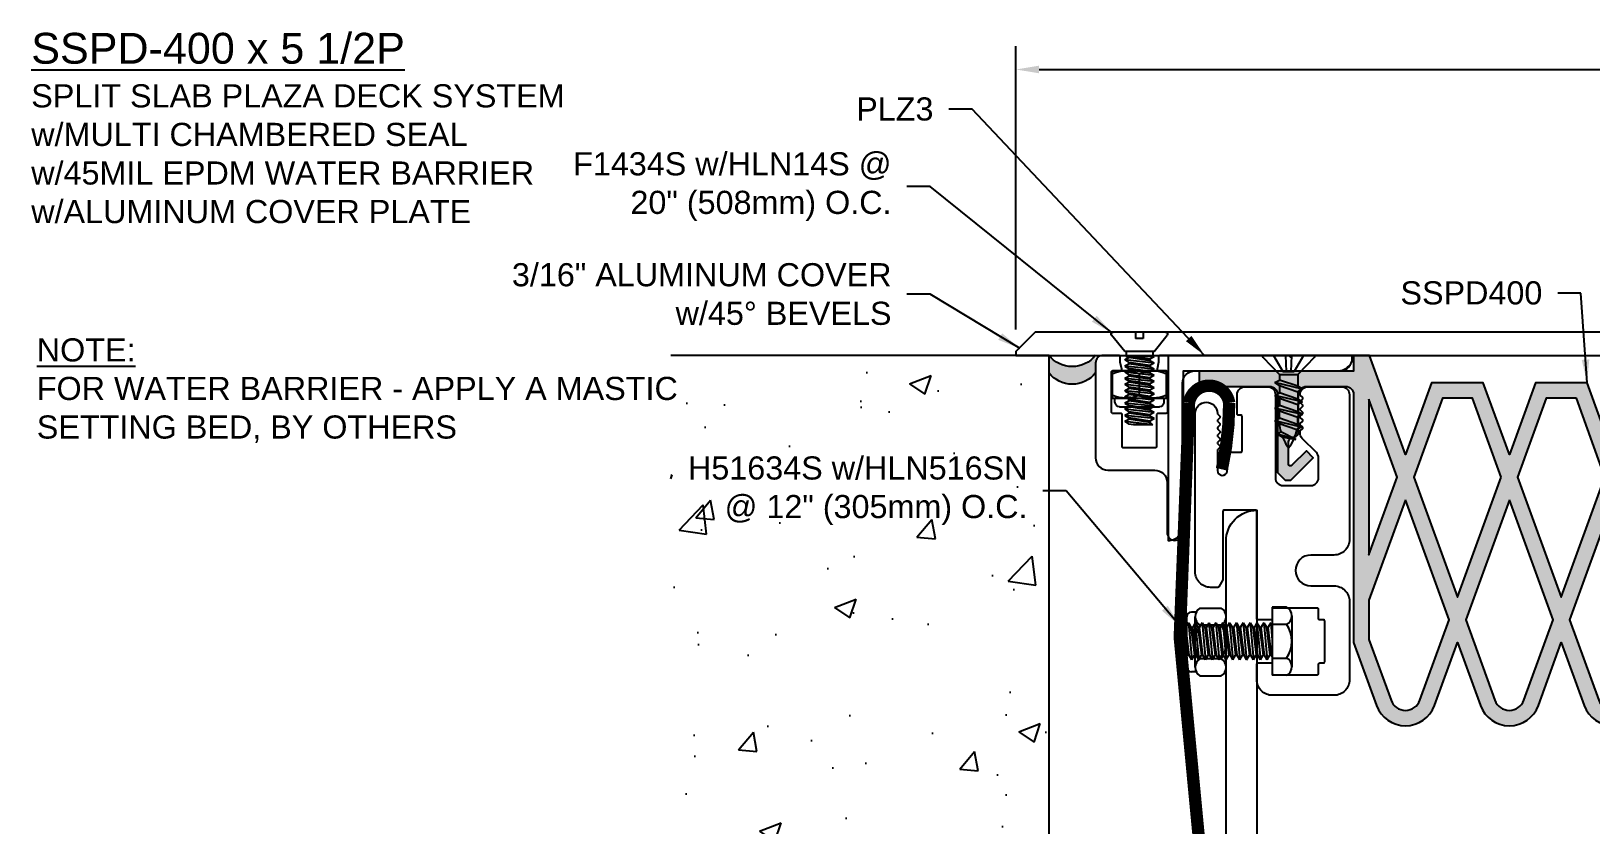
# Model space of a CAD drawing. Header units: inches. Extents: x -3.7 to 43.9, y 0 to 13.8.
# Drawn here: x -3.65 to 8.99, y 7.33 to 13.76 of the extents above; entities that cross this region are included whole.
import ezdxf

# ---------------------------------------------------------------- set-up
doc = ezdxf.new("R2010")
doc.units = ezdxf.units.IN
doc.header["$MEASUREMENT"] = 0
for name, color, linetype in [('Anchors', 4, 'Continuous'), ('Conditions', 1, 'Continuous'), ('Dimensions', 3, 'Continuous'), ('Fillers', 2, 'Continuous'), ('Metals', 7, 'Continuous'), ('Seal', 5, 'Continuous'), ('Text', 2, 'Continuous')]:
    doc.layers.add(name, color=color, linetype=linetype)
doc.styles.add('ARIAL', font='arial.ttf')
doc.dimstyles.new('Arial', dxfattribs={"dimtxt": 0.1875, "dimasz": 0.1875, "dimexe": 0.1875, "dimexo": 0.1875, "dimgap": 0.1875, "dimtad": 0, "dimtih": 1, "dimtoh": 1, "dimdec": 4, "dimzin": 0, "dimdsep": 46, "dimlunit": 4, "dimtxsty": 'ARIAL', "dimcen": 0.1875, "dimadec": 0, "dimazin": 0, "dimtfac": 1, "dimtdec": 4, "dimtofl": 0, "dimtmove": 0, "dimatfit": 3, "dimfxl": 0, "dimfrac": 2, "dimtolj": 1, "dimtzin": 0, "dimarcsym": 0})

# ---------------------------------------------------------------- blocks, each defined once
blk = doc.blocks.new('PLZ1')
blk.add_lwpolyline([(0.265, 0, -0.414214), (0.275, -0.01), (0.275, -0.56, 0.131652), (0.276, -0.565), (0.308, -0.62, 0.267949), (0.317, -0.625), (0.375, -0.625, 0.414214), (0.5, -0.5), (0.5, 0.785, 1), (0.32, 0.785, -0.198912), (0.317, 0.778), (0.301, 0.762, 0.414214), (0.301, 0.748), (0.317, 0.732, -0.198912), (0.32, 0.725, -0.198912), (0.317, 0.718), (0.301, 0.702, 0.414214), (0.301, 0.688), (0.317, 0.672, -0.198912), (0.32, 0.665, -0.198912), (0.317, 0.658), (0.301, 0.642, 0.414214), (0.301, 0.628), (0.317, 0.612, -0.198912), (0.32, 0.605, -0.198912), (0.317, 0.598), (0.301, 0.582, 0.414214), (0.301, 0.568), (0.317, 0.552, -0.198912), (0.32, 0.545, -0.198912), (0.317, 0.538), (0.301, 0.522, 0.414214), (0.301, 0.508), (0.317, 0.492, -0.198912), (0.32, 0.485), (0.32, 0.322, -0.93609), (0.24, 0.317), (0.221, 0.461, 0.376062), (0.211, 0.47), (0.13, 0.47, -0.414214), (0.12, 0.48), (0.12, 0.76, -0.414214), (0.13, 0.77), (0.15, 0.77, 0.414214), (0.16, 0.78), (0.16, 0.937, 0.414214), (0.097, 1), (-0.088, 1, 0.414214), (-0.15, 0.937), (-0.15, 0.262, -0.414214), (-0.213, 0.2), (-0.438, 0.2, -0.414214), (-0.5, 0.262), (-0.5, 0.424, -0.198912), (-0.482, 0.468), (-0.368, 0.582, 0.198912), (-0.35, 0.626), (-0.35, 0.637, 0.198912), (-0.353, 0.645), (-0.369, 0.66, -0.414214), (-0.369, 0.675), (-0.353, 0.69, 0.198912), (-0.35, 0.697, 0.198912), (-0.353, 0.705), (-0.369, 0.72, -0.414214), (-0.369, 0.735), (-0.353, 0.75, 0.198912), (-0.35, 0.757, 0.198912), (-0.353, 0.765), (-0.369, 0.78, -0.414214), (-0.369, 0.795), (-0.353, 0.81, 0.198912), (-0.35, 0.817, 0.198912), (-0.353, 0.825), (-0.369, 0.84, -0.414214), (-0.369, 0.855), (-0.353, 0.87, 0.198912), (-0.35, 0.877, 0.198912), (-0.353, 0.885), (-0.369, 0.9, -0.414214), (-0.369, 0.915), (-0.353, 0.93, 0.198912), (-0.35, 0.937, 0.414214), (-0.413, 1), (-0.688, 1, 0.414214), (-0.75, 0.937), (-0.75, -0.238, 0.414214), (-0.625, -0.363), (-0.438, -0.363, -1), (-0.438, -0.613), (-0.625, -0.613, 0.414214), (-0.75, -0.737), (-0.75, -1.375, 0.414214), (-0.625, -1.5), (-0.125, -1.5, 0.414214), (0, -1.375), (0, -1.248, 0.414214), (-0.01, -1.238), (-0.115, -1.238, 0.414214), (-0.125, -1.248), (-0.125, -1.323, -0.414214), (-0.135, -1.333), (-0.49, -1.333, -0.414214), (-0.5, -1.323), (-0.5, -1.248, 0.414214), (-0.51, -1.238), (-0.54, -1.238, -0.414214), (-0.55, -1.228), (-0.55, -0.898, -0.414214), (-0.54, -0.888), (-0.51, -0.888, 0.414214), (-0.5, -0.878), (-0.5, -0.803, -0.414214), (-0.49, -0.793), (-0.135, -0.793, -0.414214), (-0.125, -0.803), (-0.125, -0.878, 0.414214), (-0.115, -0.888), (-0.01, -0.888, 0.414214), (0, -0.878), (0, -0.01, -0.414214), (0.01, 0)], format="xyb", close=True)
blk = doc.blocks.new('CSA3X4X14')
blk.add_lwpolyline([(0.25, 3.75, 0.414214), (0, 4), (0, 0), (3, 0, 0.414214), (2.75, 0.25), (0.25, 0.25)], format="xyb", close=True)
blk = doc.blocks.new('SSA112X112X18')
blk.add_lwpolyline([(0, 0), (-1.5, 0), (-1.5, -1.5, 0.414214), (-1.375, -1.375), (-1.375, -0.125), (-0.125, -0.125, 0.414214)], format="xyb", close=True)
blk = doc.blocks.new('FSM1434S')
for p, q in [((0.202, 0), (-0.202, 0)), ((-0.122, 0), (-0.046, -0.132)), ((-0.024, 0), (-0.019, -0.132)), ((0.024, 0), (0.019, -0.132)), ((0.122, 0), (0.046, -0.132)), ((-0.209, -0.016), (-0.075, -0.154)), ((0.209, -0.016), (0.075, -0.154)), ((-0.112, -0.221), (-0.075, -0.2)), ((0.113, -0.273), (-0.112, -0.221)), ((-0.112, -0.221), (-0.075, -0.243)), ((-0.075, -0.154), (0.075, -0.154)), ((-0.075, -0.154), (-0.075, -0.2)), ((0.075, -0.251), (-0.075, -0.2)), ((-0.075, -0.243), (-0.075, -0.246)), ((-0.075, -0.243), (-0.075, -0.303)), ((-0.075, -0.243), (0.075, -0.295)), ((-0.046, -0.132), (0.046, -0.132)), ((0.075, -0.154), (0.075, -0.251)), ((0.113, -0.273), (0.075, -0.251)), ((-0.112, -0.325), (-0.075, -0.303)), ((0.113, -0.376), (-0.112, -0.325)), ((-0.112, -0.325), (-0.075, -0.346)), ((0.075, -0.354), (-0.075, -0.303)), ((-0.075, -0.346), (0.075, -0.398)), ((-0.075, -0.346), (-0.075, -0.406)), ((0.113, -0.273), (0.075, -0.295)), ((0.075, -0.295), (0.075, -0.298)), ((0.075, -0.295), (0.075, -0.354)), ((0.113, -0.376), (0.075, -0.354)), ((0.113, -0.376), (0.075, -0.398)), ((-0.112, -0.428), (-0.075, -0.406)), ((0.113, -0.479), (-0.112, -0.428)), ((-0.112, -0.428), (-0.075, -0.449)), ((0.075, -0.458), (-0.075, -0.406)), ((-0.075, -0.509), (-0.075, -0.449)), ((-0.075, -0.449), (0.075, -0.501)), ((0.075, -0.398), (0.075, -0.458)), ((0.113, -0.479), (0.075, -0.458)), ((0.113, -0.479), (0.075, -0.501)), ((0.075, -0.524), (0.075, -0.501)), ((-0.112, -0.531), (-0.075, -0.509)), ((0.105, -0.581), (-0.112, -0.531)), ((-0.112, -0.531), (-0.075, -0.553)), ((-0.089, -0.64), (-0.063, -0.619)), ((0.073, -0.56), (-0.075, -0.509)), ((-0.075, -0.553), (0.067, -0.602)), ((0.058, -0.681), (-0.063, -0.619)), ((0.105, -0.581), (0.067, -0.602)), ((0.105, -0.581), (0.073, -0.56)), ((0.058, -0.681), (-0.089, -0.64)), ((-0.089, -0.64), (-0.051, -0.661)), ((-0.051, -0.661), (0.058, -0.681))]:
    blk.add_line(p, q)
for centre, radius, start, end in [((-0.202, -0.01), 0.0096, 90, 224.3206), ((0.202, -0.01), 0.0096, 315.6794, 90), ((0.298, -0.526), 0.373, 184.1974, 194.4309), ((-0.298, -0.526), 0.373, 336.5004, 348.2654), ((-0.298, -0.526), 0.373, 354.6624, 0.1882), ((0.298, -0.526), 0.373, 201.2487, 216.9667), ((-0.298, -0.526), 0.373, 323.0333, 335.8104)]:
    blk.add_arc(centre, radius, start, end)
blk = doc.blocks.new('HLN516SN')
for p, q in [((-0.242, 0.244), (-0.242, 0.283)), ((-0.205, 0.32), (0.205, 0.32)), ((-0.205, 0.253), (0.205, 0.253)), ((0.242, 0.244), (0.242, 0.283)), ((-0.274, 0.213), (-0.274, 0.04)), ((-0.137, 0.04), (-0.137, 0.213)), ((0.137, 0.04), (0.137, 0.213)), ((0.274, 0.213), (0.274, 0.04)), ((-0.205, 0), (0.205, 0))]:
    blk.add_line(p, q)
for centre, radius, start, end in [((-0.205, 0.175), 0.0783, 29.0208, 150.9792), ((-0.205, 0.283), 0.037, 90, 180), ((0, 0.001), 0.253, 57.1911, 122.8089), ((0.205, 0.175), 0.0783, 29.0208, 150.9792), ((0.205, 0.283), 0.037, 0, 90), ((-0.205, 0.078), 0.0783, 209.0208, 330.9792), ((0, 0.253), 0.253, 237.1911, 302.8089), ((0.205, 0.078), 0.0783, 209.0208, 330.9792)]:
    blk.add_arc(centre, radius, start, end)
blk = doc.blocks.new('H51634S')
for p, q in [((-0.206, 0.158), (0.206, 0.158)), ((-0.275, 0.114), (-0.275, 0)), ((-0.275, 0), (0.275, 0)), ((-0.15, -0.013), (-0.127, 0)), ((-0.15, -0.013), (-0.008, 0)), ((-0.138, 0), (-0.138, 0.114)), ((0.124, 0), (0.113, -0.007)), ((0.137, 0), (0.137, 0.114)), ((0.275, 0.114), (0.275, 0)), ((-0.15, -0.013), (-0.113, -0.034)), ((-0.15, -0.069), (0.15, -0.041)), ((-0.15, -0.069), (-0.113, -0.047)), ((-0.15, -0.069), (-0.113, -0.09)), ((-0.15, -0.124), (0.15, -0.096)), ((-0.15, -0.124), (-0.113, -0.103)), ((-0.15, -0.124), (-0.113, -0.145)), ((0.113, -0.007), (-0.113, -0.034)), ((-0.113, -0.047), (0.113, -0.02)), ((-0.113, -0.047), (-0.113, -0.034)), ((0.113, -0.062), (-0.113, -0.09)), ((-0.113, -0.103), (0.113, -0.075)), ((-0.113, -0.103), (-0.113, -0.09)), ((0.113, -0.118), (-0.113, -0.145)), ((0.113, -0.02), (0.113, -0.007)), ((0.15, -0.041), (0.113, -0.02)), ((0.15, -0.041), (0.113, -0.062)), ((0.113, -0.075), (0.113, -0.062)), ((0.15, -0.096), (0.113, -0.075)), ((0.15, -0.096), (0.113, -0.118)), ((0.113, -0.131), (0.113, -0.118)), ((-0.15, -0.18), (0.15, -0.152)), ((-0.15, -0.18), (-0.113, -0.159)), ((-0.15, -0.18), (-0.113, -0.201)), ((-0.15, -0.235), (0.15, -0.208)), ((-0.15, -0.235), (-0.113, -0.214)), ((-0.15, -0.235), (-0.113, -0.257)), ((-0.113, -0.159), (0.113, -0.131)), ((-0.113, -0.159), (-0.113, -0.145)), ((0.113, -0.173), (-0.113, -0.201)), ((-0.113, -0.214), (0.113, -0.186)), ((-0.113, -0.214), (-0.113, -0.201)), ((0.113, -0.229), (-0.113, -0.257)), ((-0.113, -0.27), (0.113, -0.242)), ((0.15, -0.152), (0.113, -0.131)), ((0.15, -0.152), (0.113, -0.173)), ((0.113, -0.186), (0.113, -0.173)), ((0.15, -0.208), (0.113, -0.186)), ((0.15, -0.208), (0.113, -0.229)), ((0.113, -0.242), (0.113, -0.229)), ((0.15, -0.263), (0.113, -0.242)), ((-0.15, -0.291), (0.15, -0.263)), ((-0.15, -0.291), (-0.113, -0.27)), ((-0.15, -0.291), (-0.113, -0.312)), ((-0.15, -0.346), (0.15, -0.319)), ((-0.15, -0.346), (-0.113, -0.325)), ((-0.15, -0.346), (-0.113, -0.368)), ((-0.15, -0.402), (0.15, -0.374)), ((-0.113, -0.27), (-0.113, -0.257)), ((0.113, -0.284), (-0.113, -0.312)), ((-0.113, -0.325), (0.113, -0.297)), ((-0.113, -0.325), (-0.113, -0.312)), ((0.113, -0.34), (-0.113, -0.368)), ((-0.113, -0.381), (0.113, -0.353)), ((-0.113, -0.381), (-0.113, -0.368)), ((0.15, -0.263), (0.113, -0.284)), ((0.113, -0.297), (0.113, -0.284)), ((0.15, -0.319), (0.113, -0.297)), ((0.15, -0.319), (0.113, -0.34)), ((0.113, -0.353), (0.113, -0.34)), ((0.15, -0.374), (0.113, -0.353)), ((0.15, -0.374), (0.113, -0.395)), ((-0.15, -0.402), (-0.113, -0.381)), ((-0.15, -0.402), (-0.113, -0.423)), ((-0.15, -0.458), (0.15, -0.43)), ((-0.15, -0.458), (-0.113, -0.436)), ((-0.15, -0.458), (-0.113, -0.479)), ((-0.15, -0.513), (0.15, -0.485)), ((-0.15, -0.513), (-0.113, -0.492)), ((0.113, -0.395), (-0.113, -0.423)), ((-0.113, -0.436), (0.113, -0.409)), ((-0.113, -0.436), (-0.113, -0.423)), ((0.113, -0.451), (-0.113, -0.479)), ((-0.113, -0.492), (0.113, -0.464)), ((-0.113, -0.492), (-0.113, -0.479)), ((0.113, -0.409), (0.113, -0.395)), ((0.15, -0.43), (0.113, -0.409)), ((0.15, -0.43), (0.113, -0.451)), ((0.113, -0.464), (0.113, -0.451)), ((0.15, -0.485), (0.113, -0.464)), ((0.15, -0.485), (0.113, -0.507)), ((-0.15, -0.513), (-0.113, -0.534)), ((-0.15, -0.569), (0.15, -0.541)), ((-0.15, -0.569), (-0.113, -0.547)), ((-0.15, -0.569), (-0.113, -0.59)), ((-0.15, -0.624), (0.15, -0.596)), ((-0.15, -0.624), (-0.113, -0.603)), ((-0.15, -0.624), (-0.113, -0.645)), ((0.113, -0.507), (-0.113, -0.534)), ((-0.113, -0.547), (0.113, -0.52)), ((-0.113, -0.547), (-0.113, -0.534)), ((0.113, -0.562), (-0.113, -0.59)), ((-0.113, -0.603), (0.113, -0.575)), ((-0.113, -0.603), (-0.113, -0.59)), ((0.113, -0.618), (-0.113, -0.645)), ((-0.113, -0.659), (0.113, -0.631)), ((0.113, -0.52), (0.113, -0.507)), ((0.15, -0.541), (0.113, -0.52)), ((0.15, -0.541), (0.113, -0.562)), ((0.113, -0.575), (0.113, -0.562)), ((0.15, -0.596), (0.113, -0.575)), ((0.15, -0.596), (0.113, -0.618)), ((0.113, -0.631), (0.113, -0.618)), ((0.15, -0.652), (0.113, -0.631)), ((-0.15, -0.68), (0.15, -0.652)), ((-0.15, -0.68), (-0.113, -0.659)), ((-0.15, -0.68), (-0.113, -0.701)), ((-0.15, -0.735), (0.15, -0.708)), ((-0.15, -0.735), (-0.113, -0.714)), ((-0.15, -0.735), (-0.124, -0.75)), ((-0.124, -0.75), (0.06, -0.75)), ((-0.113, -0.659), (-0.113, -0.645)), ((0.113, -0.673), (-0.113, -0.701)), ((-0.113, -0.714), (0.113, -0.686)), ((-0.113, -0.714), (-0.113, -0.701)), ((0.113, -0.729), (-0.06, -0.75)), ((0.113, -0.729), (0.06, -0.75)), ((0.15, -0.652), (0.113, -0.673)), ((0.113, -0.686), (0.113, -0.673)), ((0.15, -0.708), (0.113, -0.686)), ((0.15, -0.708), (0.113, -0.729))]:
    blk.add_line(p, q)
for centre, radius, start, end in [((-0.206, 0.083), 0.0757, 24.7615, 155.2385), ((0, -0.078), 0.237, 54.5107, 125.4893), ((0.206, 0.083), 0.0757, 24.7615, 155.2385)]:
    blk.add_arc(centre, radius, start, end)
for p in [(-0.113, -0.047), (-0.113, -0.103), (-0.113, -0.159), (-0.113, -0.214), (-0.113, -0.27), (-0.113, -0.325), (-0.113, -0.381), (-0.113, -0.436), (-0.113, -0.492), (-0.113, -0.547), (-0.113, -0.603), (-0.113, -0.659), (-0.113, -0.714)]:
    blk.add_point(p)
blk = doc.blocks.new('SSPD400')
h = blk.add_hatch(color=256)
h.paths.add_polyline_path([(1.893, 0.03), (1.475, 0.03), (1.263, -0.552), (1.051, 0.03), (0.633, 0.03), (0.421, -0.552), (0.129, 0.25), (0, 0.25), (0, 0.125), (-1.25, 0.125), (-1.25, 0), (-0.679, 0, -0.414214), (-0.616, -0.063), (-0.616, -0.697), (-0.553, -0.76), (-0.508, -0.76), (-0.326, -0.578), (-0.382, -0.521), (-0.5, -0.639, -0.668179), (-0.526, -0.629), (-0.526, -0.45, -0.414214), (-0.486, -0.41, 0.414214), (-0.446, -0.37), (-0.446, -0.063, -0.414214), (-0.383, 0), (-0.063, 0, -0.414214), (0, -0.063), (0, -2.074), (0.186, -2.586, 0.315299), (0.421, -2.75, 0.315299), (0.656, -2.586), (0.842, -2.074), (1.028, -2.586, 0.315299), (1.263, -2.75, 0.315299), (1.498, -2.586), (1.684, -2.074), (1.87, -2.586, 0.315299), (2.105, -2.75, 0.315299), (2.34, -2.586), (2.526, -2.074), (2.712, -2.586, 0.315299), (2.947, -2.75, 0.315299), (3.182, -2.586), (3.368, -2.074), (3.554, -2.586, 0.315299), (3.789, -2.75, 0.315299), (4.024, -2.586), (4.21, -2.074), (4.21, -0.063, -0.414214), (4.273, 0), (4.593, 0, -0.414214), (4.656, -0.063), (4.656, -0.37, 0.414214), (4.696, -0.41, -0.414214), (4.736, -0.45), (4.736, -0.629, -0.668179), (4.71, -0.639), (4.592, -0.521), (4.536, -0.578), (4.718, -0.76), (4.763, -0.76), (4.826, -0.697), (4.826, -0.063, -0.414214), (4.889, 0), (5.46, 0), (5.46, 0.125), (4.21, 0.125), (4.21, 0.25), (4.081, 0.25), (3.789, -0.552), (3.577, 0.03), (3.159, 0.03), (2.947, -0.552), (2.735, 0.03), (2.317, 0.03), (2.105, -0.552)])
h.paths.add_polyline_path([(1.806, -0.095), (2.038, -0.735), (1.684, -1.709), (1.33, -0.735), (1.562, -0.095)], flags=16)
h.paths.add_polyline_path([(1.196, -0.735), (0.842, -1.709), (0.488, -0.735), (0.72, -0.095), (0.964, -0.095)], flags=16)
h.paths.add_polyline_path([(2.404, -0.095), (2.648, -0.095), (2.88, -0.735), (2.526, -1.709), (2.172, -0.735)], flags=16)
h.paths.add_polyline_path([(1.263, -0.918), (1.617, -1.892), (1.38, -2.543, -0.315299), (1.263, -2.625, -0.315299), (1.146, -2.543), (0.909, -1.892)], flags=16)
h.paths.add_polyline_path([(2.105, -0.918), (2.459, -1.892), (2.222, -2.543, -0.315299), (2.105, -2.625, -0.315299), (1.988, -2.543), (1.751, -1.892)], flags=16)
h.paths.add_polyline_path([(0.354, -0.735), (0.125, -1.365), (0.125, -0.104)], flags=16)
h.paths.add_polyline_path([(0.421, -0.918), (0.775, -1.892), (0.538, -2.543, -0.315299), (0.421, -2.625, -0.315299), (0.304, -2.543), (0.125, -2.052), (0.125, -1.731)], flags=16)
h.paths.add_polyline_path([(3.246, -0.095), (3.49, -0.095), (3.722, -0.735), (3.368, -1.709), (3.014, -0.735)], flags=16)
h.paths.add_polyline_path([(2.947, -0.918), (3.301, -1.892), (3.064, -2.543, -0.315299), (2.947, -2.625, -0.315299), (2.83, -2.543), (2.593, -1.892)], flags=16)
h.paths.add_polyline_path([(3.789, -0.918), (4.085, -1.731), (4.085, -2.052), (3.906, -2.543, -0.315299), (3.789, -2.625, -0.315299), (3.672, -2.543), (3.435, -1.892)], flags=16)
h.paths.add_polyline_path([(3.856, -0.735), (4.085, -0.104), (4.085, -1.365)], flags=16)
for points in [[(4.21, -0.063, -0.414214), (4.273, 0), (4.593, 0, -0.414214), (4.656, -0.063), (4.656, -0.37, 0.414214), (4.696, -0.41, -0.414214), (4.736, -0.45), (4.736, -0.629, -0.668179), (4.71, -0.639), (4.592, -0.521), (4.536, -0.578), (4.718, -0.76), (4.763, -0.76), (4.826, -0.697), (4.826, -0.063, -0.414214), (4.889, 0), (5.46, 0), (5.46, 0.125), (4.21, 0.125), (4.21, 0.25), (4.081, 0.25), (3.789, -0.552), (3.577, 0.03), (3.159, 0.03), (2.947, -0.552), (2.735, 0.03), (2.317, 0.03), (2.105, -0.552), (1.893, 0.03), (1.475, 0.03), (1.263, -0.552), (1.051, 0.03), (0.633, 0.03), (0.421, -0.552), (0.129, 0.25), (0, 0.25), (0, 0.125), (-1.25, 0.125), (-1.25, 0), (-0.679, 0, -0.414214), (-0.616, -0.063), (-0.616, -0.697), (-0.553, -0.76), (-0.508, -0.76), (-0.326, -0.578), (-0.382, -0.521), (-0.5, -0.639, -0.668179), (-0.526, -0.629), (-0.526, -0.45, -0.414214), (-0.486, -0.41, 0.414214), (-0.446, -0.37), (-0.446, -0.063, -0.414214), (-0.383, 0), (-0.063, 0, -0.414214), (0, -0.063), (0, -2.074), (0.186, -2.586, 0.315299), (0.421, -2.75, 0.315299), (0.656, -2.586), (0.842, -2.074), (1.028, -2.586, 0.315299), (1.263, -2.75, 0.315299), (1.498, -2.586), (1.684, -2.074), (1.87, -2.586, 0.315299), (2.105, -2.75, 0.315299), (2.34, -2.586), (2.526, -2.074), (2.712, -2.586, 0.315299), (2.947, -2.75, 0.315299), (3.182, -2.586), (3.368, -2.074), (3.554, -2.586, 0.315299), (3.789, -2.75, 0.315299), (4.024, -2.586), (4.21, -2.074)], [(0.421, -0.918), (0.125, -1.731), (0.125, -2.052), (0.304, -2.543, 0.315299), (0.421, -2.625, 0.315299), (0.538, -2.543), (0.775, -1.892)], [(1.263, -0.918), (0.909, -1.892), (1.146, -2.543, 0.315299), (1.263, -2.625, 0.315299), (1.38, -2.543), (1.617, -1.892)], [(2.105, -0.918), (1.751, -1.892), (1.988, -2.543, 0.315299), (2.105, -2.625, 0.315299), (2.222, -2.543), (2.459, -1.892)], [(2.947, -0.918), (2.593, -1.892), (2.83, -2.543, 0.315299), (2.947, -2.625, 0.315299), (3.064, -2.543), (3.301, -1.892)], [(4.085, -1.731), (3.789, -0.918), (3.435, -1.892), (3.672, -2.543, 0.315299), (3.789, -2.625, 0.315299), (3.906, -2.543), (4.085, -2.052)]]:
    blk.add_lwpolyline(points, format="xyb", close=True)
for points in [[(0.125, -0.104), (0.125, -1.365), (0.354, -0.735)], [(1.196, -0.735), (0.964, -0.095), (0.72, -0.095), (0.488, -0.735), (0.842, -1.709)], [(1.806, -0.095), (1.562, -0.095), (1.33, -0.735), (1.684, -1.709), (2.038, -0.735)], [(2.648, -0.095), (2.404, -0.095), (2.172, -0.735), (2.526, -1.709), (2.88, -0.735)], [(3.49, -0.095), (3.246, -0.095), (3.014, -0.735), (3.368, -1.709), (3.722, -0.735)], [(4.085, -0.104), (3.856, -0.735), (4.085, -1.365)]]:
    blk.add_lwpolyline(points, close=True)
blk = doc.blocks.new('Sealant')
blk.add_hatch(color=253).paths.add_polyline_path([(0, -0.143), (0, 0, -0.481905), (-0.378, 0), (-0.378, -0.143, 0.481905)])
for centre in [(-0.189, 0.151), (-0.189, 0.008)]:
    blk.add_arc(centre, 0.242, 218.5407, 321.4593)
blk = doc.blocks.new('PLZ3')
blk.add_lwpolyline([(1.575, 1.03, -0.414214), (1.585, 1.02), (1.585, 0.76, 0.414214), (1.595, 0.75), (1.855, 0.75, 0.414214), (1.865, 0.76), (1.865, 1.02, -0.414214), (1.875, 1.03), (1.942, 1.03, 0.414214), (1.952, 1.04), (1.952, 1.365, 0.414214), (1.942, 1.375), (1.878, 1.375, -0.482716), (1.868, 1.387), (1.881, 1.444, 0.057088), (1.881, 1.446), (1.881, 1.49, -0.414214), (1.891, 1.5), (2.018, 1.5, -0.414214), (2.08, 1.438), (2.08, 0.67, -0.414214), (1.98, 0.57), (1.6, 0.57, 0.414214), (1.5, 0.47), (1.5, 0.063, -0.414214), (1.438, 0, -0.414214), (1.375, 0.063), (1.375, 1.275, 0.414214), (1.275, 1.375), (0.1, 1.375, -0.414214), (0, 1.475), (0, 1.49, -0.414214), (0.01, 1.5), (0.485, 1.5), (0.5, 1.485), (0.515, 1.5), (1.559, 1.5, -0.414214), (1.569, 1.49), (1.569, 1.446, 0.057088), (1.569, 1.444), (1.582, 1.387, -0.482716), (1.572, 1.375), (1.507, 1.375, 0.414214), (1.497, 1.365), (1.497, 1.04, 0.414214), (1.507, 1.03)], format="xyb", close=True)
blk = doc.blocks.new('HLN14S')
for p, q in [((-0.22, 0.292), (0.219, 0.292)), ((-0.22, 0.07), (-0.22, 0.292)), ((0, 0.096), (0, 0.267)), ((0.219, 0.07), (0.219, 0.292)), ((0.219, 0.07), (-0.22, 0.07)), ((-0.198, 0.07), (-0.198, 0.035)), ((0.162, 0), (-0.162, 0)), ((0.198, 0.035), (0.198, 0.07))]:
    blk.add_line(p, q)
for centre, radius, start, end in [((-0.11, 0.042), 0.25, 63.9599, 116.0401), ((0.11, 0.042), 0.25, 63.9599, 116.0401), ((-0.11, 0.32), 0.25, 243.9599, 296.0401), ((-0.162, 0.035), 0.0351, 180, 270), ((0.11, 0.32), 0.25, 243.9599, 296.0401), ((0.162, 0.035), 0.0351, 270, 0)]:
    blk.add_arc(centre, radius, start, end)
blk = doc.blocks.new('F1434')
for p, q in [((-22.46, -12.04), (-22.567, -11.909)), ((-22.555, -11.884), (-22.372, -11.884)), ((-22.372, -11.884), (-22.372, -11.934)), ((-22.372, -11.934), (-22.31, -11.934)), ((-22.31, -11.884), (-22.31, -11.934)), ((-22.31, -11.884), (-22.127, -11.884)), ((-22.222, -12.04), (-22.115, -11.909)), ((-22.46, -12.04), (-22.222, -12.04)), ((-22.46, -12.084), (-22.449, -12.079)), ((-22.46, -12.084), (-22.409, -12.079)), ((-22.46, -12.084), (-22.426, -12.104)), ((-22.46, -12.134), (-22.222, -12.109)), ((-22.46, -12.134), (-22.426, -12.115)), ((-22.449, -12.04), (-22.449, -12.079)), ((-22.233, -12.079), (-22.449, -12.079)), ((-22.426, -12.104), (-22.256, -12.079)), ((-22.426, -12.115), (-22.256, -12.09)), ((-22.426, -12.104), (-22.426, -12.115)), ((-22.426, -12.154), (-22.256, -12.129)), ((-22.233, -12.079), (-22.256, -12.09)), ((-22.222, -12.109), (-22.256, -12.09)), ((-22.222, -12.109), (-22.256, -12.129)), ((-22.256, -12.129), (-22.256, -12.14)), ((-22.233, -12.04), (-22.233, -12.079)), ((-22.46, -12.134), (-22.426, -12.154)), ((-22.46, -12.184), (-22.222, -12.159)), ((-22.46, -12.184), (-22.426, -12.165)), ((-22.46, -12.184), (-22.426, -12.204)), ((-22.46, -12.234), (-22.222, -12.209)), ((-22.46, -12.234), (-22.426, -12.215)), ((-22.46, -12.234), (-22.426, -12.254)), ((-22.46, -12.284), (-22.222, -12.259)), ((-22.426, -12.165), (-22.256, -12.14)), ((-22.426, -12.154), (-22.426, -12.165)), ((-22.426, -12.204), (-22.256, -12.179)), ((-22.426, -12.215), (-22.256, -12.19)), ((-22.426, -12.204), (-22.426, -12.215)), ((-22.426, -12.254), (-22.256, -12.229)), ((-22.426, -12.265), (-22.256, -12.24)), ((-22.426, -12.254), (-22.426, -12.265)), ((-22.222, -12.159), (-22.256, -12.14)), ((-22.222, -12.159), (-22.256, -12.179)), ((-22.256, -12.179), (-22.256, -12.19)), ((-22.222, -12.209), (-22.256, -12.19)), ((-22.222, -12.209), (-22.256, -12.229)), ((-22.256, -12.229), (-22.256, -12.24)), ((-22.222, -12.259), (-22.256, -12.24)), ((-22.222, -12.259), (-22.256, -12.279)), ((-22.46, -12.284), (-22.426, -12.265)), ((-22.46, -12.284), (-22.426, -12.304)), ((-22.46, -12.334), (-22.222, -12.309)), ((-22.46, -12.334), (-22.426, -12.315)), ((-22.46, -12.334), (-22.426, -12.354)), ((-22.46, -12.384), (-22.222, -12.359)), ((-22.46, -12.384), (-22.426, -12.365)), ((-22.46, -12.384), (-22.426, -12.404)), ((-22.426, -12.304), (-22.256, -12.279)), ((-22.426, -12.315), (-22.256, -12.29)), ((-22.426, -12.304), (-22.426, -12.315)), ((-22.426, -12.354), (-22.256, -12.329)), ((-22.426, -12.365), (-22.256, -12.34)), ((-22.426, -12.354), (-22.426, -12.365)), ((-22.426, -12.404), (-22.256, -12.379)), ((-22.256, -12.279), (-22.256, -12.29)), ((-22.222, -12.309), (-22.256, -12.29)), ((-22.222, -12.309), (-22.256, -12.329)), ((-22.256, -12.329), (-22.256, -12.34)), ((-22.222, -12.359), (-22.256, -12.34)), ((-22.222, -12.359), (-22.256, -12.379)), ((-22.256, -12.379), (-22.256, -12.39)), ((-22.46, -12.434), (-22.222, -12.409)), ((-22.46, -12.434), (-22.426, -12.415)), ((-22.46, -12.434), (-22.426, -12.454)), ((-22.46, -12.484), (-22.222, -12.459)), ((-22.46, -12.484), (-22.426, -12.465)), ((-22.46, -12.484), (-22.426, -12.504)), ((-22.46, -12.534), (-22.222, -12.509)), ((-22.426, -12.415), (-22.256, -12.39)), ((-22.426, -12.404), (-22.426, -12.415)), ((-22.426, -12.454), (-22.256, -12.429)), ((-22.426, -12.465), (-22.256, -12.44)), ((-22.426, -12.454), (-22.426, -12.465)), ((-22.426, -12.504), (-22.256, -12.479)), ((-22.426, -12.515), (-22.256, -12.49)), ((-22.426, -12.504), (-22.426, -12.515)), ((-22.222, -12.409), (-22.256, -12.39)), ((-22.222, -12.409), (-22.256, -12.429)), ((-22.256, -12.429), (-22.256, -12.44)), ((-22.222, -12.459), (-22.256, -12.44)), ((-22.222, -12.459), (-22.256, -12.479)), ((-22.256, -12.479), (-22.256, -12.49)), ((-22.222, -12.509), (-22.256, -12.49)), ((-22.222, -12.509), (-22.256, -12.529)), ((-22.46, -12.534), (-22.426, -12.515)), ((-22.46, -12.534), (-22.426, -12.554)), ((-22.46, -12.584), (-22.222, -12.559)), ((-22.46, -12.584), (-22.426, -12.565)), ((-22.46, -12.584), (-22.426, -12.604)), ((-22.451, -12.634), (-22.222, -12.609)), ((-22.451, -12.634), (-22.426, -12.615)), ((-22.451, -12.634), (-22.292, -12.634)), ((-22.426, -12.554), (-22.256, -12.529)), ((-22.426, -12.565), (-22.256, -12.54)), ((-22.426, -12.554), (-22.426, -12.565)), ((-22.426, -12.604), (-22.256, -12.579)), ((-22.426, -12.615), (-22.256, -12.59)), ((-22.426, -12.604), (-22.426, -12.615)), ((-22.292, -12.634), (-22.256, -12.629)), ((-22.256, -12.529), (-22.256, -12.54)), ((-22.222, -12.559), (-22.256, -12.54)), ((-22.222, -12.559), (-22.256, -12.579)), ((-22.256, -12.579), (-22.256, -12.59)), ((-22.222, -12.609), (-22.256, -12.59)), ((-22.222, -12.609), (-22.256, -12.629))]:
    blk.add_line(p, q)
for centre, start, end in [((-22.555, -11.899), 90, 219.032), ((-22.127, -11.899), 320.968, 90)]:
    blk.add_arc(centre, 0.015, start, end)
blk = doc.blocks.new('*D27')
at = {"layer": 'Defpoints', "color": 0}
for p in [(15.575, 13.447), (4.327, 11.153), (15.575, 11.153)]:
    blk.add_point(p, dxfattribs=at)
at = {"layer": 'Dimensions', "color": 0, "lineweight": -2}
for p, q in [((4.327, 11.34), (4.327, 13.635)), ((15.575, 11.34), (15.575, 13.635)), ((4.515, 13.447), (9.288, 13.447)), ((15.387, 13.447), (10.631, 13.447))]:
    blk.add_line(p, q, dxfattribs=at)
at = {"layer": 'Dimensions', "color": 0}
for points in [[(4.515, 13.478), (4.515, 13.416), (4.327, 13.447)], [(15.387, 13.478), (15.387, 13.416), (15.575, 13.447)]]:
    blk.add_solid(points, dxfattribs=at)
at = {"layer": 'Dimensions', "color": 0, "insert": (9.96, 13.447), "char_height": 0.1875, "attachment_point": 5, "style": 'ARIAL'}
blk.add_mtext('\\A1;DIM. "{\\fArial|b1|i0|c0|p34;B}"', dxfattribs=at)

msp = doc.modelspace()

# ---------------------------------------------------------------- hatches: boundary and pattern name
at = {"layer": 'Conditions'}
h = msp.add_hatch(dxfattribs=at)
h.set_pattern_fill('AR-CONC', color=256, scale=0.25)
h.set_pattern_definition([(50, (5.2577, 0.2525), (1.79315, -0.15688), [0.1875, -2.0625]), (355, (5.2577, 0.2525), (-0.34688, 1.88048), [0.15, -1.65]), (100.451, (5.4072, 0.2394), (1.44627, 1.7236), [0.15935, -1.75286]), (46.184, (5.2577, 0.7525), (2.6681, -0.4138), [0.28125, -3.09375]), (96.636, (5.48, 0.718), (2.33665, 2.4353), [0.23903, -2.6293]), (351.184, (5.2577, 0.7525), (2.33665, 2.4353), [0.225, -2.475]), (21, (5.5077, 0.6275), (1.49227, -1.00655), [0.1875, -2.0625]), (326, (5.5077, 0.6275), (0.6083, 1.81288), [0.15, -1.65]), (71.451, (5.632, 0.5436), (2.10056, 0.80633), [0.15935, -1.75286]), (37.5, (5.2577, 0.2525), (0.0304, 0.832235), [0, -1.63, 0, -1.675, 0, -1.65625]), (7.5, (5.2577, 0.2525), (0.657674, 0.98603), [0, -0.955, 0, -1.5925, 0, -0.63125]), (327.5, (4.7002, 0.2525), (1.334556, -0.056387), [0, -0.625, 0, -1.95, 0, -2.5875]), (317.5, (4.4502, 0.2525), (1.45797, 0.25026), [0, -0.8125, 0, -1.295, 0, -1.8375])])
h.paths.add_polyline_path([(4.59408, 11.13028), (1.52958, 11.13028), (1.52958, 5.84543), (1.79075, 5.84543, 0.18626214), (1.83274, 5.86163), (1.86778, 5.89341, -0.18626214), (1.90977, 5.90961), (2.77237, 5.90961, 0.23633823), (2.97252, 6.00982), (3.20253, 6.26572, -0.23633823), (3.40269, 6.36593), (4.59408, 6.36593)])
h.paths.add_polyline_path([(1.64344, 9.70495), (4.49034, 9.70495), (4.49034, 10.40729), (1.64344, 10.40729)], flags=24)
h.paths.add_polyline_path([(0.11715, 6.57897), (3.49228, 6.57897), (3.49228, 7.28117), (0.11715, 7.28117)], flags=9)

# ---------------------------------------------------------------- linework, layer by layer
msp.add_lwpolyline([(4.32747, 11.13028), (15.57497, 11.13028), (15.57497, 11.16153), (15.41872, 11.31778), (4.48372, 11.31778), (4.32747, 11.16153)], close=True)
for q in [(1.52958, 11.13028), (4.59408, 6.36593)]:
    msp.add_line((4.59408, 11.13028), q, dxfattribs=at)
at = {"layer": 'Fillers', "const_width": 0.1}
msp.add_lwpolyline([(1.94458, 5.80016), (2.69103, 5.80016, 0.29701637), (3.20442, 6.0433, -0.28388423), (3.543, 6.24978), (5.75441, 6.24978, 0.40580864), (5.88826, 6.38679), (5.88826, 6.38679), (5.65458, 8.8454), (5.72958, 10.74477, -0.85820247), (6.05529, 10.74477, -0.05493738), (5.99596, 10.20636, 0.1788182)], format="xyb", dxfattribs=at)

# ---------------------------------------------------------------- block references
at = {"xscale": -1}
msp.add_blockref('PLZ3', (7.05247, 9.63028), dxfattribs=at)
at = {"layer": 'Anchors', "xscale": -1}
for name, p in [('F1434', (-17.01346, 23.20212)), ('HLN14S', (5.32747, 10.71328))]:
    msp.add_blockref(name, p, dxfattribs=at)
at = {"layer": 'Anchors'}
msp.add_blockref('FSM1434S', (6.5366, 11.13028), dxfattribs=at)
for name, p, rotation in [('H51634S', (6.40458, 8.81332), 270), ('HLN516SN', (6.03149, 8.807), 90)]:
    msp.add_blockref(name, p, dxfattribs=dict(at, rotation=rotation))
at = {"layer": 'Conditions', "xscale": -1}
msp.add_blockref('Sealant', (4.59408, 11.13028), dxfattribs=at)
at = {"layer": 'Metals'}
msp.add_blockref('SSA112X112X18', (7.06083, 11.13028), dxfattribs=at)
at = {"layer": 'Metals', "xscale": -1}
for name, p in [('PLZ1', (6.27958, 9.87516)), ('CSA3X4X14', (6.27958, 5.87516))]:
    msp.add_blockref(name, p, dxfattribs=at)
at = {"layer": 'Seal'}
msp.add_blockref('SSPD400', (7.06275, 10.87845), dxfattribs=at)

# ---------------------------------------------------------------- texts
at = {"layer": 'Text', "style": 'ARIAL'}
for s, insert, char_height, width, attachment_point in [('{\\LSSPD-400 x 5 1/2P\\P\\H0.75x;\\lSPLIT SLAB PLAZA DECK SYSTEM\\Pw/MULTI CHAMBERED SEAL\\Pw/45MIL EPDM WATER BARRIER\\Pw/ALUMINUM COVER PLATE}', (-3.6532, 13.74395), 0.25, 4.7396332, 1), ('PLZ3', (3.65848, 13.12575), 0.1875, 3.2637827, 6), ('F1434S w/HLN14S @\\P20" (508mm) O.C.', (3.31872, 12.49818), 0.1875, 2.5915624, 6), ('3/16" ALUMINUM COVER\\Pw/45%%D BEVELS', (3.31872, 11.62605), 0.1875, 3.8104847, 6), ('SSPD400', (8.59327, 11.63547), 0.1875, 2.2001284, 6), ('{\\LNOTE:}\\PFOR WATER BARRIER - APPLY A MASTIC SETTING BED, BY OTHERS', (-3.6083, 11.26844), 0.1875, 5.9299694, 1), ('H51634S w/HLN516SN\\P@ 12" (305mm) O.C.', (4.4207, 10.0331), 0.1875, 4.2482114, 6)]:
    msp.add_mtext(s, dxfattribs=dict(at, insert=insert, char_height=char_height, width=width, attachment_point=attachment_point))

# ---------------------------------------------------------------- dimensions: what is measured, and where the dimension line sits
at = {"layer": 'Dimensions'}
dim = msp.add_linear_dim(base=(15.57497, 13.44725), p1=(4.32747, 11.15296), p2=(15.57497, 11.15296), text='DIM. "{\\fArial|b1|i0|c0|p34;B}"', dimstyle='Arial', override={"dimpost": '\\X'}, dxfattribs=at)
dim.commit()
dim.dimension.update_dxf_attribs({"geometry": '*D27', "text_midpoint": (9.95958, 13.44725), "dimtype": 160})

# ---------------------------------------------------------------- leaders
at = {"layer": 'Text'}
for points in [[(5.85573, 11.13028), (3.97098, 13.12575), (3.78348, 13.12575)], [(5.10829, 11.30924), (3.63122, 12.49818), (3.44372, 12.49818)], [(4.35995, 11.18544), (3.63122, 11.62605), (3.44372, 11.62605)]]:
    msp.add_leader(points, dimstyle='Arial', override={"dimgap": 0.125, "dimtad": 0}, dxfattribs=at)
at = {"layer": 'Text', "annotation_type": 0, "has_hookline": 1, "hookline_direction": 1}
for points, text_width in [([(8.95588, 10.90845), (8.90577, 11.63547), (8.71827, 11.63547)], 1.12602), ([(5.65458, 8.93776), (4.7332, 10.0331), (4.5457, 10.0331)], 2.70941)]:
    msp.add_leader(points, dimstyle='Arial', override={"dimgap": 0.125, "dimtad": 0}, dxfattribs=dict(at, text_width=text_width))

doc.saveas('drawing.dxf')
